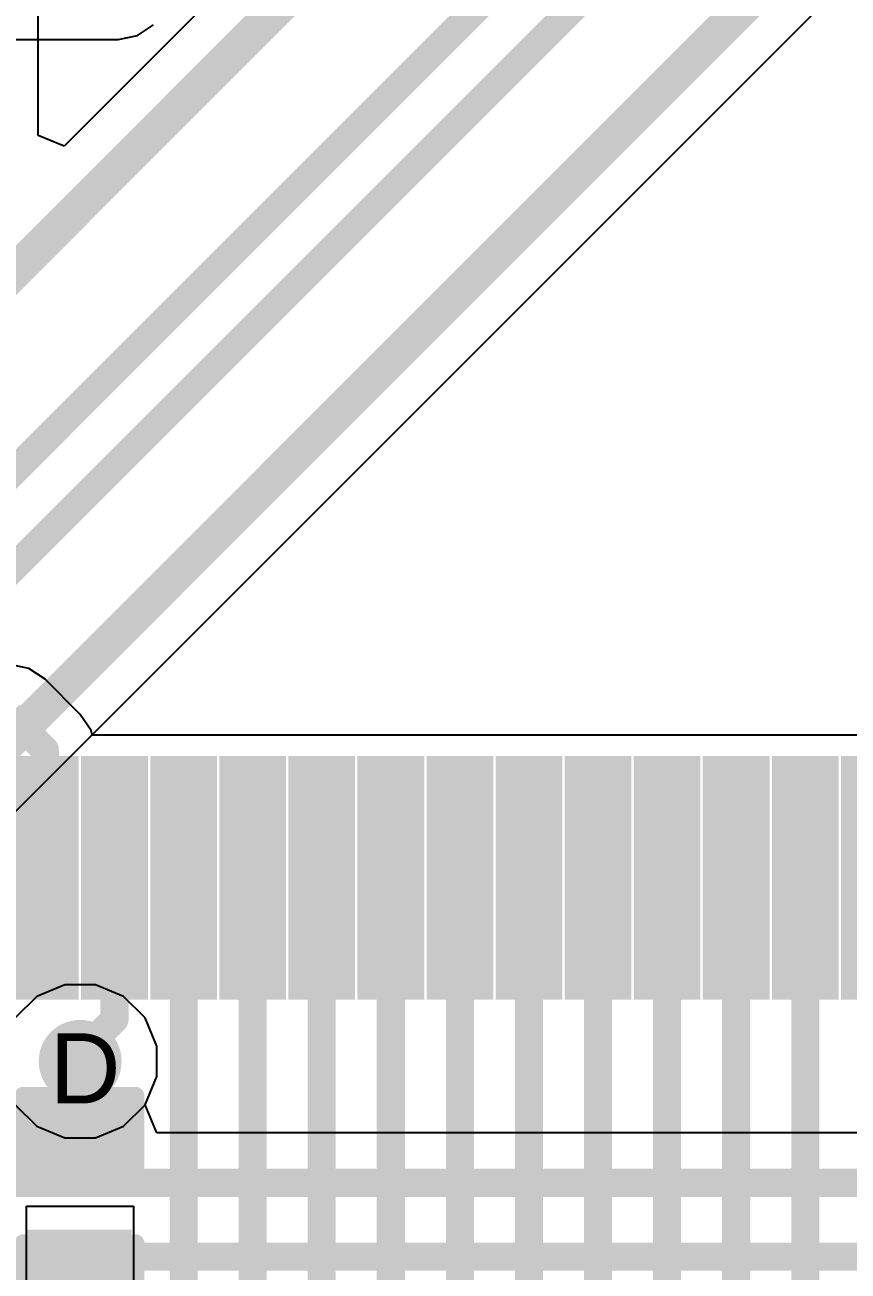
# Model space of a CAD drawing. Header units: inches. Extents: x -11 to 5428, y 0 to 5423.
# Drawn here: x 139.9 to 145.86, y 42.28 to 51.3 of the extents above; entities that cross this region are included whole.
import ezdxf

# ---------------------------------------------------------------- set-up
doc = ezdxf.new("R2010")
doc.units = ezdxf.units.IN
for name, color, linetype in [('Bottom Layer', 5, 'Continuous'), ('Drill Drawing', 1, 'Continuous'), ('GND', 16, 'Continuous'), ('PWR', 76, 'Continuous'), ('Top Layer', 1, 'Continuous'), ('Top Overlay', 2, 'Continuous'), ('Top Paste', 8, 'Continuous'), ('Top Solder', 216, 'Continuous'), ('Via Holes', 16, 'Continuous')]:
    doc.layers.add(name, color=color, linetype=linetype)
doc.styles.add('Arial', font='', dxfattribs={"height": 0.2})
doc.styles.get('Arial').set_extended_font_data('Arial')

# ---------------------------------------------------------------- blocks, each defined once
blk = doc.blocks.new('C___0402_391')
at = {"layer": 'Top Layer'}
for points in [[(-0.6985, -0.3175), (-0.6985, 0.3175), (-0.2413, 0.3175), (-0.2413, -0.3175)], [(0.2413, -0.3175), (0.2413, 0.3175), (0.6985, 0.3175), (0.6985, -0.3175)]]:
    blk.add_hatch(color=1, dxfattribs=at).paths.add_polyline_path(points)
at = {"layer": 'Top Paste'}
for points in [[(-0.6985, -0.3175), (-0.6985, 0.3175), (-0.2413, 0.3175), (-0.2413, -0.3175)], [(0.2413, -0.3175), (0.2413, 0.3175), (0.6985, 0.3175), (0.6985, -0.3175)]]:
    blk.add_hatch(color=8, dxfattribs=at).paths.add_polyline_path(points)
at = {"layer": 'Top Solder'}
for points in [[(-0.7585, -0.3775), (-0.7585, 0.3775), (-0.1813, 0.3775), (-0.1813, -0.3775)], [(0.1813, -0.3775), (0.1813, 0.3775), (0.7585, 0.3775), (0.7585, -0.3775)]]:
    blk.add_hatch(color=216, dxfattribs=at).paths.add_polyline_path(points)
at = {"layer": 'Top Overlay'}
for points in [[(-0.7874, 0.4064, 0.127, 0.127, 0), (-0.2794, 0.4064, 0.127, 0.127, 0)], [(-0.7874, 0.4064, 0.127, 0.127, 0), (-0.7874, -0.4064, 0.127, 0.127, 0)], [(0.2794, 0.4064, 0.127, 0.127, 0), (0.7874, 0.4064, 0.127, 0.127, 0)], [(0.7874, 0.4064, 0.127, 0.127, 0), (0.7874, -0.4064, 0.127, 0.127, 0)], [(-0.7874, -0.4064, 0.127, 0.127, 0), (-0.2794, -0.4064, 0.127, 0.127, 0)], [(0.2794, -0.4064, 0.127, 0.127, 0), (0.7874, -0.4064, 0.127, 0.127, 0)]]:
    blk.add_lwpolyline(points, format="xyseb", dxfattribs=at)
for points in [[(-0.8191, 0.4064, 0.0635, 0.0635, 1), (-0.7556, 0.4064, 0.0635, 0.0635, 1)], [(-0.8191, 0.4064, 0.0635, 0.0635, 1), (-0.7556, 0.4064, 0.0635, 0.0635, 1)], [(-0.3111, 0.4064, 0.0635, 0.0635, 1), (-0.2477, 0.4064, 0.0635, 0.0635, 1)], [(0.2477, 0.4064, 0.0635, 0.0635, 1), (0.3111, 0.4064, 0.0635, 0.0635, 1)], [(0.7556, 0.4064, 0.0635, 0.0635, 1), (0.8191, 0.4064, 0.0635, 0.0635, 1)], [(0.7556, 0.4064, 0.0635, 0.0635, 1), (0.8191, 0.4064, 0.0635, 0.0635, 1)], [(-0.8191, -0.4064, 0.0635, 0.0635, 1), (-0.7556, -0.4064, 0.0635, 0.0635, 1)], [(-0.8191, -0.4064, 0.0635, 0.0635, 1), (-0.7556, -0.4064, 0.0635, 0.0635, 1)], [(-0.3111, -0.4064, 0.0635, 0.0635, 1), (-0.2477, -0.4064, 0.0635, 0.0635, 1)], [(0.2477, -0.4064, 0.0635, 0.0635, 1), (0.3111, -0.4064, 0.0635, 0.0635, 1)], [(0.7556, -0.4064, 0.0635, 0.0635, 1), (0.8191, -0.4064, 0.0635, 0.0635, 1)], [(0.7556, -0.4064, 0.0635, 0.0635, 1), (0.8191, -0.4064, 0.0635, 0.0635, 1)]]:
    blk.add_lwpolyline(points, format="xyseb", close=True, dxfattribs=at)
blk = doc.blocks.new('LQFP_144_20_20__614')
at = {"layer": 'Top Layer'}
for points in [[(-8.39, -11.46), (-8.39, -9.9), (-8.11, -9.9), (-8.11, -11.46)], [(-7.89, -11.46), (-7.89, -9.9), (-7.61, -9.9), (-7.61, -11.46)], [(-7.39, -11.46), (-7.39, -9.9), (-7.11, -9.9), (-7.11, -11.46)], [(-6.89, -11.46), (-6.89, -9.9), (-6.61, -9.9), (-6.61, -11.46)], [(-6.39, -11.46), (-6.39, -9.9), (-6.11, -9.9), (-6.11, -11.46)], [(-5.89, -11.46), (-5.89, -9.9), (-5.61, -9.9), (-5.61, -11.46)], [(-5.39, -11.46), (-5.39, -9.9), (-5.11, -9.9), (-5.11, -11.46)], [(-4.89, -11.46), (-4.89, -9.9), (-4.61, -9.9), (-4.61, -11.46)], [(-4.39, -11.46), (-4.39, -9.9), (-4.11, -9.9), (-4.11, -11.46)], [(-3.89, -11.46), (-3.89, -9.9), (-3.61, -9.9), (-3.61, -11.46)], [(-3.39, -11.46), (-3.39, -9.9), (-3.11, -9.9), (-3.11, -11.46)], [(-2.89, -11.46), (-2.89, -9.9), (-2.61, -9.9), (-2.61, -11.46)]]:
    blk.add_hatch(color=1, dxfattribs=at).paths.add_polyline_path(points)
at = {"layer": 'Top Paste'}
for points in [[(-8.39, -11.46), (-8.39, -9.9), (-8.11, -9.9), (-8.11, -11.46)], [(-7.89, -11.46), (-7.89, -9.9), (-7.61, -9.9), (-7.61, -11.46)], [(-7.39, -11.46), (-7.39, -9.9), (-7.11, -9.9), (-7.11, -11.46)], [(-6.89, -11.46), (-6.89, -9.9), (-6.61, -9.9), (-6.61, -11.46)], [(-6.39, -11.46), (-6.39, -9.9), (-6.11, -9.9), (-6.11, -11.46)], [(-5.89, -11.46), (-5.89, -9.9), (-5.61, -9.9), (-5.61, -11.46)], [(-5.39, -11.46), (-5.39, -9.9), (-5.11, -9.9), (-5.11, -11.46)], [(-4.89, -11.46), (-4.89, -9.9), (-4.61, -9.9), (-4.61, -11.46)], [(-4.39, -11.46), (-4.39, -9.9), (-4.11, -9.9), (-4.11, -11.46)], [(-3.89, -11.46), (-3.89, -9.9), (-3.61, -9.9), (-3.61, -11.46)], [(-3.39, -11.46), (-3.39, -9.9), (-3.11, -9.9), (-3.11, -11.46)], [(-2.89, -11.46), (-2.89, -9.9), (-2.61, -9.9), (-2.61, -11.46)]]:
    blk.add_hatch(color=8, dxfattribs=at).paths.add_polyline_path(points)
at = {"layer": 'Top Solder'}
for points in [[(-8.4916, -11.5616), (-8.4916, -9.7984), (-8.0084, -9.7984), (-8.0084, -11.5616)], [(-7.9916, -11.5616), (-7.9916, -9.7984), (-7.5084, -9.7984), (-7.5084, -11.5616)], [(-7.4916, -11.5616), (-7.4916, -9.7984), (-7.0084, -9.7984), (-7.0084, -11.5616)], [(-6.9916, -11.5616), (-6.9916, -9.7984), (-6.5084, -9.7984), (-6.5084, -11.5616)], [(-6.4916, -11.5616), (-6.4916, -9.7984), (-6.0084, -9.7984), (-6.0084, -11.5616)], [(-5.9916, -11.5616), (-5.9916, -9.7984), (-5.5084, -9.7984), (-5.5084, -11.5616)], [(-5.4916, -11.5616), (-5.4916, -9.7984), (-5.0084, -9.7984), (-5.0084, -11.5616)], [(-4.9916, -11.5616), (-4.9916, -9.7984), (-4.5084, -9.7984), (-4.5084, -11.5616)], [(-4.4916, -11.5616), (-4.4916, -9.7984), (-4.0084, -9.7984), (-4.0084, -11.5616)], [(-3.9916, -11.5616), (-3.9916, -9.7984), (-3.5084, -9.7984), (-3.5084, -11.5616)], [(-3.4916, -11.5616), (-3.4916, -9.7984), (-3.0084, -9.7984), (-3.0084, -11.5616)], [(-2.9916, -11.5616), (-2.9916, -9.7984), (-2.5084, -9.7984), (-2.5084, -11.5616)], [(-2.4916, -11.5616), (-2.4916, -9.7984), (-2.0084, -9.7984), (-2.0084, -11.5616)]]:
    blk.add_hatch(color=216, dxfattribs=at).paths.add_polyline_path(points)

msp = doc.modelspace()

# ---------------------------------------------------------------- hatches: boundary and pattern name
at = {"layer": 'Bottom Layer'}
h = msp.add_hatch(color=5, dxfattribs=at)
edge = h.paths.add_edge_path()
edge.add_arc((140.2991, 43.7969), 0.3, 0, 360)
at = {"layer": 'GND'}
h = msp.add_hatch(color=16, dxfattribs=at)
edge = h.paths.add_edge_path()
edge.add_arc((140.2991, 43.7969), 0.3, 0, 360)
at = {"layer": 'PWR'}
h = msp.add_hatch(color=76, dxfattribs=at)
edge = h.paths.add_edge_path()
edge.add_arc((140.2991, 43.7969), 0.3, 0, 360)
at = {"layer": 'Top Layer'}
h = msp.add_hatch(color=1, dxfattribs=at)
edge = h.paths.add_edge_path()
edge.add_arc((140.2991, 43.7969), 0.3, 0, 360)
at = {"layer": 'Via Holes'}
h = msp.add_hatch(color=7, dxfattribs=at)
edge = h.paths.add_edge_path()
edge.add_arc((140.2991, 43.7969), 0.15, 0, 360)

# ---------------------------------------------------------------- linework, layer by layer
at = {"layer": 'Bottom Layer'}
for p, q in [((153.6256, 63.8618), (140.1824, 50.4187)), ((138.5165, 44.2914), (152.6332, 58.4081)), ((139.9947, 50.4964), (139.9947, 51.841)), ((140.1824, 50.4187), (139.9947, 50.4964)), ((140.1889, 44.3509), (139.9853, 44.2666)), ((140.4093, 44.3509), (140.1889, 44.3509)), ((140.6129, 44.2666), (140.4093, 44.3509)), ((139.9853, 44.2666), (139.8294, 44.1107)), ((140.7688, 44.1107), (140.6129, 44.2666)), ((140.8531, 43.9071), (140.7688, 44.1107)), ((140.8531, 43.6867), (140.8531, 43.9071)), ((140.7688, 43.4831), (140.8531, 43.6867)), ((140.853, 43.28), (140.7688, 43.4831)), ((146.2451, 43.28), (140.853, 43.28))]:
    msp.add_line(p, q, dxfattribs=at)
for points in [[(139.6321, 49.319, 0.254, 0.254, 0), (153.9003, 63.5872, 0.254, 0.254, 0)], [(137.5744, 45.8216, 0.2032, 0.2032, 0), (154.5396, 62.7869, 0.2032, 0.2032, 0)], [(137.7771, 45.3279, 0.2032, 0.2032, 0), (154.7779, 62.3287, 0.2032, 0.2032, 0)], [(138.2418, 44.5661, 0.254, 0.254, 0), (152.4723, 58.7965, 0.254, 0.254, 0)], [(127.8926, 42.9175, 0.2032, 0.2032, 0), (159.7199, 42.9175, 0.2032, 0.2032, 0)], [(127.6386, 42.3841, 0.2032, 0.2032, 0), (160.0405, 42.3841, 0.2032, 0.2032, 0)]]:
    msp.add_lwpolyline(points, format="xyseb", dxfattribs=at)
at = {"layer": 'GND'}
for p, q in [((140.1889, 44.3509), (139.9853, 44.2666)), ((140.4093, 44.3509), (140.1889, 44.3509)), ((140.6129, 44.2666), (140.4093, 44.3509)), ((139.9853, 44.2666), (139.8294, 44.1107)), ((140.7688, 44.1107), (140.6129, 44.2666)), ((140.8531, 43.9071), (140.7688, 44.1107)), ((140.8531, 43.6867), (140.8531, 43.9071)), ((140.7688, 43.4831), (140.8531, 43.6867)), ((139.8294, 43.4831), (139.9853, 43.3273)), ((140.6129, 43.3273), (140.7688, 43.4831)), ((139.9853, 43.3273), (140.1889, 43.2429)), ((140.4093, 43.2429), (140.6129, 43.3273)), ((140.1889, 43.2429), (140.4093, 43.2429))]:
    msp.add_line(p, q, dxfattribs=at)
at = {"layer": 'Top Layer'}
for p, q in [((140.5746, 51.1913), (140.7133, 51.2189)), ((140.7133, 51.2189), (140.8309, 51.2975)), ((138.6518, 51.1913), (140.5746, 51.1913)), ((140.5746, 51.1913), (140.5746, 51.1913)), ((139.9277, 46.6406), (139.7889, 46.6682)), ((140.0453, 46.562), (139.9277, 46.6406)), ((140.2998, 46.3075), (140.0453, 46.562)), ((140.3784, 46.1899), (140.2998, 46.3075)), ((140.2998, 46.3075), (140.2998, 46.3075)), ((140.3848, 46.1578), (140.3784, 46.1899)), ((146.4418, 46.1578), (140.3848, 46.1578)), ((139.9104, 41.9221), (139.9104, 42.7482)), ((139.9104, 42.7482), (140.6853, 42.7482)), ((140.6853, 42.7482), (140.6853, 41.466))]:
    msp.add_line(p, q, dxfattribs=at)
for points in [[(139.7889, 46.3056, 0.2032, 0.2032, 0), (140.0434, 46.0511, 0.2032, 0.2032, 0)], [(140.0434, 45.1282, 0.2032, 0.2032, 0), (140.0434, 46.0511, 0.2032, 0.2032, 0)], [(140.0434, 45.1282, 0.2032, 0.2032, 0), (140.0478, 45.1238, 0.2032, 0.2032, 0)], [(140.5478, 44.0993, 0.2032, 0.2032, 0), (140.5478, 45.1238, 0.2032, 0.2032, 0)], [(141.0478, 41.3158, 0.2032, 0.2032, 0), (141.0478, 45.1238, 0.2032, 0.2032, 0)], [(141.5478, 41.1299, 0.2032, 0.2032, 0), (141.5478, 45.1238, 0.2032, 0.2032, 0)], [(142.0478, 40.949, 0.2032, 0.2032, 0), (142.0478, 45.1238, 0.2032, 0.2032, 0)], [(142.5478, 40.7076, 0.2032, 0.2032, 0), (142.5478, 45.1238, 0.2032, 0.2032, 0)], [(143.0478, 40.5419, 0.2032, 0.2032, 0), (143.0478, 45.1238, 0.2032, 0.2032, 0)], [(143.5478, 40.2945, 0.2032, 0.2032, 0), (143.5478, 45.1238, 0.2032, 0.2032, 0)], [(144.0478, 39.9848, 0.2032, 0.2032, 0), (144.0478, 45.1238, 0.2032, 0.2032, 0)], [(144.5478, 39.7172, 0.2032, 0.2032, 0), (144.5478, 45.1238, 0.2032, 0.2032, 0)], [(145.0478, 37.554, 0.2032, 0.2032, 0), (145.0478, 45.1238, 0.2032, 0.2032, 0)], [(145.5478, 37.4396, 0.2032, 0.2032, 0), (145.5478, 45.1238, 0.2032, 0.2032, 0)], [(140.2991, 43.8505, 0.2032, 0.2032, 0), (140.5478, 44.0993, 0.2032, 0.2032, 0)], [(140.2991, 43.7969, 0.2032, 0.2032, 0), (140.2991, 43.8505, 0.2032, 0.2032, 0)], [(140.2991, 43.2361, 0.2032, 0.2032, 0), (140.2991, 43.7969, 0.2032, 0.2032, 0)], [(140.2938, 43.2308, 0.2032, 0.2032, 0), (140.2991, 43.2361, 0.2032, 0.2032, 0)]]:
    msp.add_lwpolyline(points, format="xyseb", dxfattribs=at)
for points in [[(139.9926, 46.0511, 0.1016, 0.1016, 1), (140.0942, 46.0511, 0.1016, 0.1016, 1)], [(139.9926, 46.0511, 0.1016, 0.1016, 1), (140.0942, 46.0511, 0.1016, 0.1016, 1)], [(139.9926, 45.1282, 0.1016, 0.1016, 1), (140.0942, 45.1282, 0.1016, 0.1016, 1)], [(139.9926, 45.1282, 0.1016, 0.1016, 1), (140.0942, 45.1282, 0.1016, 0.1016, 1)], [(139.997, 45.1238, 0.1016, 0.1016, 1), (140.0986, 45.1238, 0.1016, 0.1016, 1)], [(140.497, 45.1238, 0.1016, 0.1016, 1), (140.5986, 45.1238, 0.1016, 0.1016, 1)], [(140.997, 45.1238, 0.1016, 0.1016, 1), (141.0986, 45.1238, 0.1016, 0.1016, 1)], [(141.497, 45.1238, 0.1016, 0.1016, 1), (141.5986, 45.1238, 0.1016, 0.1016, 1)], [(141.997, 45.1238, 0.1016, 0.1016, 1), (142.0986, 45.1238, 0.1016, 0.1016, 1)], [(142.497, 45.1238, 0.1016, 0.1016, 1), (142.5986, 45.1238, 0.1016, 0.1016, 1)], [(142.997, 45.1238, 0.1016, 0.1016, 1), (143.0986, 45.1238, 0.1016, 0.1016, 1)], [(143.497, 45.1238, 0.1016, 0.1016, 1), (143.5986, 45.1238, 0.1016, 0.1016, 1)], [(143.997, 45.1238, 0.1016, 0.1016, 1), (144.0986, 45.1238, 0.1016, 0.1016, 1)], [(144.497, 45.1238, 0.1016, 0.1016, 1), (144.5986, 45.1238, 0.1016, 0.1016, 1)], [(144.997, 45.1238, 0.1016, 0.1016, 1), (145.0986, 45.1238, 0.1016, 0.1016, 1)], [(145.497, 45.1238, 0.1016, 0.1016, 1), (145.5986, 45.1238, 0.1016, 0.1016, 1)], [(140.497, 44.0993, 0.1016, 0.1016, 1), (140.5986, 44.0993, 0.1016, 0.1016, 1)], [(140.497, 44.0993, 0.1016, 0.1016, 1), (140.5986, 44.0993, 0.1016, 0.1016, 1)], [(140.2483, 43.8505, 0.1016, 0.1016, 1), (140.3499, 43.8505, 0.1016, 0.1016, 1)], [(140.2483, 43.8505, 0.1016, 0.1016, 1), (140.3499, 43.8505, 0.1016, 0.1016, 1)], [(140.2483, 43.7969, 0.1016, 0.1016, 1), (140.3499, 43.7969, 0.1016, 0.1016, 1)], [(140.2483, 43.7969, 0.1016, 0.1016, 1), (140.3499, 43.7969, 0.1016, 0.1016, 1)], [(140.243, 43.2308, 0.1016, 0.1016, 1), (140.3446, 43.2308, 0.1016, 0.1016, 1)], [(140.2483, 43.2361, 0.1016, 0.1016, 1), (140.3499, 43.2361, 0.1016, 0.1016, 1)], [(140.2483, 43.2361, 0.1016, 0.1016, 1), (140.3499, 43.2361, 0.1016, 0.1016, 1)]]:
    msp.add_lwpolyline(points, format="xyseb", close=True, dxfattribs=at)

# ---------------------------------------------------------------- block references
msp.add_blockref('LQFP_144_20_20__614', (148.2978, 55.8038))
at = {"rotation": 90}
msp.add_blockref('C___0402_391', (140.2938, 42.7609), dxfattribs=at)

# ---------------------------------------------------------------- texts
at = {"layer": 'Drill Drawing', "style": 'Arial'}
msp.add_text('D', height=0.508, dxfattribs=at).set_placement((140.079, 43.4922))

doc.saveas('drawing.dxf')
